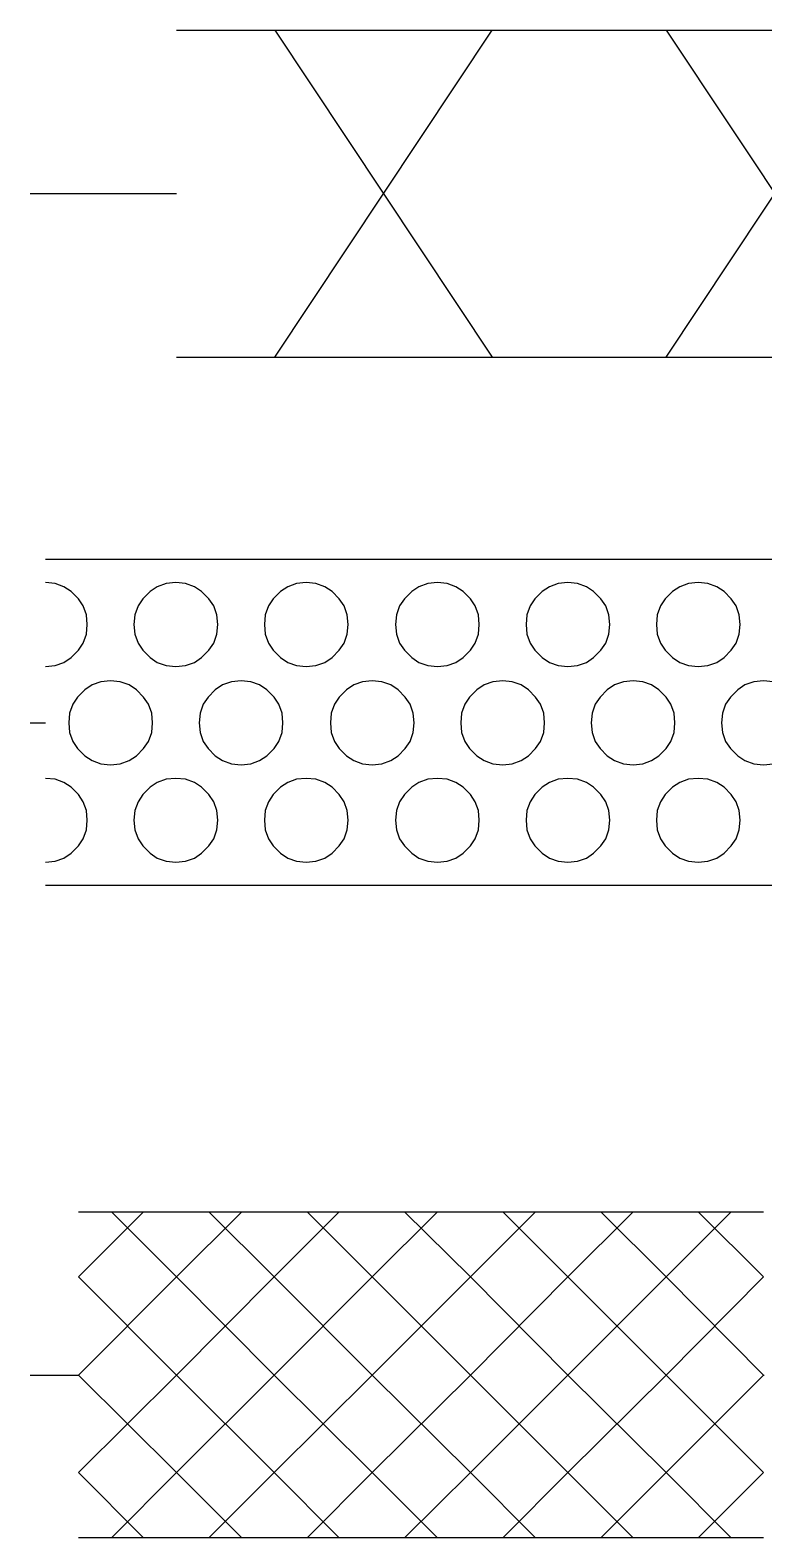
# Model space of a CAD drawing. Header units: inches. Extents: x 47316 to 59086, y 3141 to 11743.
# Drawn here: x 47369.64 to 47380.9, y 7496.88 to 7520 of the extents above; entities that cross this region are included whole.
import ezdxf

# ---------------------------------------------------------------- set-up
doc = ezdxf.new("R2010")
doc.units = ezdxf.units.IN
doc.header["$MEASUREMENT"] = 0

msp = doc.modelspace()

# ---------------------------------------------------------------- linework, layer by layer
at = {"color": 0, "lineweight": -3}
for p, q in [((47371.886, 7520.003), (47373.888, 7520.003)), ((47373.394, 7514.988), (47376.729, 7520.003)), ((47373.394, 7520.003), (47376.729, 7514.988)), ((47373.888, 7520.003), (47375.889, 7520.003)), ((47375.889, 7520.003), (47377.903, 7520.003)), ((47377.903, 7520.003), (47379.904, 7520.003)), ((47379.397, 7514.988), (47382.733, 7520.003)), ((47379.397, 7520.003), (47382.733, 7514.988)), ((47379.904, 7520.003), (47381.905, 7520.003)), ((47369.638, 7517.496), (47371.886, 7517.496)), ((47371.886, 7514.988), (47373.888, 7514.988)), ((47373.888, 7514.988), (47375.889, 7514.988)), ((47375.889, 7514.988), (47377.903, 7514.988)), ((47377.903, 7514.988), (47379.904, 7514.988)), ((47379.904, 7514.988), (47381.905, 7514.988)), ((47369.873, 7511.887), (47370.874, 7511.887)), ((47370.874, 7511.887), (47371.874, 7511.887)), ((47371.874, 7511.887), (47372.875, 7511.887)), ((47372.875, 7511.887), (47373.875, 7511.887)), ((47373.875, 7511.887), (47374.888, 7511.887)), ((47374.888, 7511.887), (47375.889, 7511.887)), ((47375.889, 7511.887), (47376.89, 7511.887)), ((47376.89, 7511.887), (47377.89, 7511.887)), ((47377.89, 7511.887), (47378.891, 7511.887)), ((47378.891, 7511.887), (47379.891, 7511.887)), ((47379.891, 7511.887), (47380.892, 7511.887)), ((47380.892, 7511.887), (47381.893, 7511.887)), ((47370.021, 7511.517), (47369.873, 7511.529)), ((47370.157, 7511.467), (47370.021, 7511.517)), ((47370.268, 7511.393), (47370.157, 7511.467)), ((47370.379, 7511.282), (47370.268, 7511.393)), ((47371.479, 7511.393), (47371.368, 7511.282)), ((47371.59, 7511.467), (47371.479, 7511.393)), ((47371.726, 7511.517), (47371.59, 7511.467)), ((47371.874, 7511.529), (47371.726, 7511.517)), ((47372.022, 7511.517), (47371.874, 7511.529)), ((47372.158, 7511.467), (47372.022, 7511.517)), ((47372.269, 7511.393), (47372.158, 7511.467)), ((47372.381, 7511.282), (47372.269, 7511.393)), ((47373.48, 7511.393), (47373.369, 7511.282)), ((47373.591, 7511.467), (47373.48, 7511.393)), ((47373.727, 7511.517), (47373.591, 7511.467)), ((47373.875, 7511.529), (47373.727, 7511.517)), ((47374.024, 7511.517), (47373.875, 7511.529)), ((47374.159, 7511.467), (47374.024, 7511.517)), ((47374.271, 7511.393), (47374.159, 7511.467)), ((47374.382, 7511.282), (47374.271, 7511.393)), ((47375.494, 7511.393), (47375.382, 7511.282)), ((47375.605, 7511.467), (47375.494, 7511.393)), ((47375.741, 7511.517), (47375.605, 7511.467)), ((47375.889, 7511.529), (47375.741, 7511.517)), ((47376.037, 7511.517), (47375.889, 7511.529)), ((47376.173, 7511.467), (47376.037, 7511.517)), ((47376.284, 7511.393), (47376.173, 7511.467)), ((47376.395, 7511.282), (47376.284, 7511.393)), ((47377.495, 7511.393), (47377.384, 7511.282)), ((47377.606, 7511.467), (47377.495, 7511.393)), ((47377.742, 7511.517), (47377.606, 7511.467)), ((47377.89, 7511.529), (47377.742, 7511.517)), ((47378.038, 7511.517), (47377.89, 7511.529)), ((47378.174, 7511.467), (47378.038, 7511.517)), ((47378.285, 7511.393), (47378.174, 7511.467)), ((47378.397, 7511.282), (47378.285, 7511.393)), ((47379.496, 7511.393), (47379.385, 7511.282)), ((47379.607, 7511.467), (47379.496, 7511.393)), ((47379.743, 7511.517), (47379.607, 7511.467)), ((47379.891, 7511.529), (47379.743, 7511.517)), ((47380.04, 7511.517), (47379.891, 7511.529)), ((47380.176, 7511.467), (47380.04, 7511.517)), ((47380.287, 7511.393), (47380.176, 7511.467)), ((47380.398, 7511.282), (47380.287, 7511.393)), ((47370.454, 7511.171), (47370.379, 7511.282)), ((47370.503, 7511.035), (47370.454, 7511.171)), ((47371.294, 7511.171), (47371.244, 7511.035)), ((47371.368, 7511.282), (47371.294, 7511.171)), ((47372.455, 7511.171), (47372.381, 7511.282)), ((47372.504, 7511.035), (47372.455, 7511.171)), ((47373.295, 7511.171), (47373.245, 7511.035)), ((47373.369, 7511.282), (47373.295, 7511.171)), ((47374.456, 7511.171), (47374.382, 7511.282)), ((47374.505, 7511.035), (47374.456, 7511.171)), ((47375.308, 7511.171), (47375.259, 7511.035)), ((47375.382, 7511.282), (47375.308, 7511.171)), ((47376.47, 7511.171), (47376.395, 7511.282)), ((47376.519, 7511.035), (47376.47, 7511.171)), ((47377.31, 7511.171), (47377.26, 7511.035)), ((47377.384, 7511.282), (47377.31, 7511.171)), ((47378.471, 7511.171), (47378.397, 7511.282)), ((47378.52, 7511.035), (47378.471, 7511.171)), ((47379.311, 7511.171), (47379.261, 7511.035)), ((47379.385, 7511.282), (47379.311, 7511.171)), ((47380.472, 7511.171), (47380.398, 7511.282)), ((47380.521, 7511.035), (47380.472, 7511.171)), ((47370.515, 7510.887), (47370.503, 7511.035)), ((47370.503, 7510.738), (47370.515, 7510.887)), ((47371.244, 7511.035), (47371.232, 7510.887)), ((47371.232, 7510.887), (47371.244, 7510.738)), ((47372.517, 7510.887), (47372.504, 7511.035)), ((47372.504, 7510.738), (47372.517, 7510.887)), ((47373.245, 7511.035), (47373.233, 7510.887)), ((47373.233, 7510.887), (47373.245, 7510.738)), ((47374.518, 7510.887), (47374.505, 7511.035)), ((47374.505, 7510.738), (47374.518, 7510.887)), ((47375.259, 7511.035), (47375.247, 7510.887)), ((47375.247, 7510.887), (47375.259, 7510.738)), ((47376.531, 7510.887), (47376.519, 7511.035)), ((47376.519, 7510.738), (47376.531, 7510.887)), ((47377.26, 7511.035), (47377.248, 7510.887)), ((47377.248, 7510.887), (47377.26, 7510.738)), ((47378.533, 7510.887), (47378.52, 7511.035)), ((47378.52, 7510.738), (47378.533, 7510.887)), ((47379.261, 7511.035), (47379.249, 7510.887)), ((47379.249, 7510.887), (47379.261, 7510.738)), ((47380.534, 7510.887), (47380.521, 7511.035)), ((47380.521, 7510.738), (47380.534, 7510.887)), ((47370.454, 7510.603), (47370.503, 7510.738)), ((47371.244, 7510.738), (47371.294, 7510.603)), ((47372.455, 7510.603), (47372.504, 7510.738)), ((47373.245, 7510.738), (47373.295, 7510.603)), ((47374.456, 7510.603), (47374.505, 7510.738)), ((47375.259, 7510.738), (47375.308, 7510.603)), ((47376.47, 7510.603), (47376.519, 7510.738)), ((47377.26, 7510.738), (47377.31, 7510.603)), ((47378.471, 7510.603), (47378.52, 7510.738)), ((47379.261, 7510.738), (47379.311, 7510.603)), ((47380.472, 7510.603), (47380.521, 7510.738)), ((47370.268, 7510.38), (47370.379, 7510.491)), ((47370.379, 7510.491), (47370.454, 7510.603)), ((47371.294, 7510.603), (47371.368, 7510.491)), ((47371.368, 7510.491), (47371.479, 7510.38)), ((47372.269, 7510.38), (47372.381, 7510.491)), ((47372.381, 7510.491), (47372.455, 7510.603)), ((47373.295, 7510.603), (47373.369, 7510.491)), ((47373.369, 7510.491), (47373.48, 7510.38)), ((47374.271, 7510.38), (47374.382, 7510.491)), ((47374.382, 7510.491), (47374.456, 7510.603)), ((47375.308, 7510.603), (47375.382, 7510.491)), ((47375.382, 7510.491), (47375.494, 7510.38)), ((47376.284, 7510.38), (47376.395, 7510.491)), ((47376.395, 7510.491), (47376.47, 7510.603)), ((47377.31, 7510.603), (47377.384, 7510.491)), ((47377.384, 7510.491), (47377.495, 7510.38)), ((47378.285, 7510.38), (47378.397, 7510.491)), ((47378.397, 7510.491), (47378.471, 7510.603)), ((47379.311, 7510.603), (47379.385, 7510.491)), ((47379.385, 7510.491), (47379.496, 7510.38)), ((47380.287, 7510.38), (47380.398, 7510.491)), ((47380.398, 7510.491), (47380.472, 7510.603)), ((47369.873, 7510.244), (47370.021, 7510.257)), ((47370.021, 7510.257), (47370.157, 7510.306)), ((47370.157, 7510.306), (47370.268, 7510.38)), ((47371.479, 7510.38), (47371.59, 7510.306)), ((47371.59, 7510.306), (47371.726, 7510.257)), ((47371.726, 7510.257), (47371.874, 7510.244)), ((47371.874, 7510.244), (47372.022, 7510.257)), ((47372.022, 7510.257), (47372.158, 7510.306)), ((47372.158, 7510.306), (47372.269, 7510.38)), ((47373.48, 7510.38), (47373.591, 7510.306)), ((47373.591, 7510.306), (47373.727, 7510.257)), ((47373.727, 7510.257), (47373.875, 7510.244)), ((47373.875, 7510.244), (47374.024, 7510.257)), ((47374.024, 7510.257), (47374.159, 7510.306)), ((47374.159, 7510.306), (47374.271, 7510.38)), ((47375.494, 7510.38), (47375.605, 7510.306)), ((47375.605, 7510.306), (47375.741, 7510.257)), ((47375.741, 7510.257), (47375.889, 7510.244)), ((47375.889, 7510.244), (47376.037, 7510.257)), ((47376.037, 7510.257), (47376.173, 7510.306)), ((47376.173, 7510.306), (47376.284, 7510.38)), ((47377.495, 7510.38), (47377.606, 7510.306)), ((47377.606, 7510.306), (47377.742, 7510.257)), ((47377.742, 7510.257), (47377.89, 7510.244)), ((47377.89, 7510.244), (47378.038, 7510.257)), ((47378.038, 7510.257), (47378.174, 7510.306)), ((47378.174, 7510.306), (47378.285, 7510.38)), ((47379.496, 7510.38), (47379.607, 7510.306)), ((47379.607, 7510.306), (47379.743, 7510.257)), ((47379.743, 7510.257), (47379.891, 7510.244)), ((47379.891, 7510.244), (47380.04, 7510.257)), ((47380.04, 7510.257), (47380.176, 7510.306)), ((47380.176, 7510.306), (47380.287, 7510.38)), ((47370.589, 7509.96), (47370.478, 7509.886)), ((47370.725, 7510.01), (47370.589, 7509.96)), ((47370.874, 7510.022), (47370.725, 7510.01)), ((47371.022, 7510.01), (47370.874, 7510.022)), ((47371.158, 7509.96), (47371.022, 7510.01)), ((47371.269, 7509.886), (47371.158, 7509.96)), ((47372.591, 7509.96), (47372.479, 7509.886)), ((47372.727, 7510.01), (47372.591, 7509.96)), ((47372.875, 7510.022), (47372.727, 7510.01)), ((47373.023, 7510.01), (47372.875, 7510.022)), ((47373.159, 7509.96), (47373.023, 7510.01)), ((47373.27, 7509.886), (47373.159, 7509.96)), ((47374.604, 7509.96), (47374.493, 7509.886)), ((47374.74, 7510.01), (47374.604, 7509.96)), ((47374.888, 7510.022), (47374.74, 7510.01)), ((47375.037, 7510.01), (47374.888, 7510.022)), ((47375.172, 7509.96), (47375.037, 7510.01)), ((47375.284, 7509.886), (47375.172, 7509.96)), ((47376.605, 7509.96), (47376.494, 7509.886)), ((47376.741, 7510.01), (47376.605, 7509.96)), ((47376.89, 7510.022), (47376.741, 7510.01)), ((47377.038, 7510.01), (47376.89, 7510.022)), ((47377.174, 7509.96), (47377.038, 7510.01)), ((47377.285, 7509.886), (47377.174, 7509.96)), ((47378.607, 7509.96), (47378.495, 7509.886)), ((47378.743, 7510.01), (47378.607, 7509.96)), ((47378.891, 7510.022), (47378.743, 7510.01)), ((47379.039, 7510.01), (47378.891, 7510.022)), ((47379.175, 7509.96), (47379.039, 7510.01)), ((47379.286, 7509.886), (47379.175, 7509.96)), ((47380.608, 7509.96), (47380.497, 7509.886)), ((47380.744, 7510.01), (47380.608, 7509.96)), ((47380.892, 7510.022), (47380.744, 7510.01)), ((47381.04, 7510.01), (47380.892, 7510.022)), ((47370.367, 7509.775), (47370.293, 7509.664)), ((47370.478, 7509.886), (47370.367, 7509.775)), ((47371.38, 7509.775), (47371.269, 7509.886)), ((47371.454, 7509.664), (47371.38, 7509.775)), ((47372.368, 7509.775), (47372.294, 7509.664)), ((47372.479, 7509.886), (47372.368, 7509.775)), ((47373.381, 7509.775), (47373.27, 7509.886)), ((47373.455, 7509.664), (47373.381, 7509.775)), ((47374.382, 7509.775), (47374.308, 7509.664)), ((47374.493, 7509.886), (47374.382, 7509.775)), ((47375.395, 7509.775), (47375.284, 7509.886)), ((47375.469, 7509.664), (47375.395, 7509.775)), ((47376.383, 7509.775), (47376.309, 7509.664)), ((47376.494, 7509.886), (47376.383, 7509.775)), ((47377.396, 7509.775), (47377.285, 7509.886)), ((47377.47, 7509.664), (47377.396, 7509.775)), ((47378.384, 7509.775), (47378.31, 7509.664)), ((47378.495, 7509.886), (47378.384, 7509.775)), ((47379.397, 7509.775), (47379.286, 7509.886)), ((47379.471, 7509.664), (47379.397, 7509.775)), ((47380.386, 7509.775), (47380.311, 7509.664)), ((47380.497, 7509.886), (47380.386, 7509.775)), ((47370.244, 7509.528), (47370.231, 7509.38)), ((47370.293, 7509.664), (47370.244, 7509.528)), ((47371.504, 7509.528), (47371.454, 7509.664)), ((47371.516, 7509.38), (47371.504, 7509.528)), ((47372.245, 7509.528), (47372.232, 7509.38)), ((47372.294, 7509.664), (47372.245, 7509.528)), ((47373.505, 7509.528), (47373.455, 7509.664)), ((47373.517, 7509.38), (47373.505, 7509.528)), ((47374.258, 7509.528), (47374.246, 7509.38)), ((47374.308, 7509.664), (47374.258, 7509.528)), ((47375.518, 7509.528), (47375.469, 7509.664)), ((47375.531, 7509.38), (47375.518, 7509.528)), ((47376.26, 7509.528), (47376.247, 7509.38)), ((47376.309, 7509.664), (47376.26, 7509.528)), ((47377.52, 7509.528), (47377.47, 7509.664)), ((47377.532, 7509.38), (47377.52, 7509.528)), ((47378.261, 7509.528), (47378.248, 7509.38)), ((47378.31, 7509.664), (47378.261, 7509.528)), ((47379.521, 7509.528), (47379.471, 7509.664)), ((47379.533, 7509.38), (47379.521, 7509.528)), ((47380.262, 7509.528), (47380.25, 7509.38)), ((47380.311, 7509.664), (47380.262, 7509.528)), ((47369.638, 7509.38), (47369.873, 7509.38)), ((47370.231, 7509.38), (47370.244, 7509.231)), ((47371.504, 7509.231), (47371.516, 7509.38)), ((47372.232, 7509.38), (47372.245, 7509.231)), ((47373.505, 7509.231), (47373.517, 7509.38)), ((47374.246, 7509.38), (47374.258, 7509.231)), ((47375.518, 7509.231), (47375.531, 7509.38)), ((47376.247, 7509.38), (47376.26, 7509.231)), ((47377.52, 7509.231), (47377.532, 7509.38)), ((47378.248, 7509.38), (47378.261, 7509.231)), ((47379.521, 7509.231), (47379.533, 7509.38)), ((47380.25, 7509.38), (47380.262, 7509.231)), ((47370.244, 7509.231), (47370.293, 7509.095)), ((47370.293, 7509.095), (47370.367, 7508.984)), ((47371.38, 7508.984), (47371.454, 7509.095)), ((47371.454, 7509.095), (47371.504, 7509.231)), ((47372.245, 7509.231), (47372.294, 7509.095)), ((47372.294, 7509.095), (47372.368, 7508.984)), ((47373.381, 7508.984), (47373.455, 7509.095)), ((47373.455, 7509.095), (47373.505, 7509.231)), ((47374.258, 7509.231), (47374.308, 7509.095)), ((47374.308, 7509.095), (47374.382, 7508.984)), ((47375.395, 7508.984), (47375.469, 7509.095)), ((47375.469, 7509.095), (47375.518, 7509.231)), ((47376.26, 7509.231), (47376.309, 7509.095)), ((47376.309, 7509.095), (47376.383, 7508.984)), ((47377.396, 7508.984), (47377.47, 7509.095)), ((47377.47, 7509.095), (47377.52, 7509.231)), ((47378.261, 7509.231), (47378.31, 7509.095)), ((47378.31, 7509.095), (47378.384, 7508.984)), ((47379.397, 7508.984), (47379.471, 7509.095)), ((47379.471, 7509.095), (47379.521, 7509.231)), ((47380.262, 7509.231), (47380.311, 7509.095)), ((47380.311, 7509.095), (47380.386, 7508.984)), ((47370.367, 7508.984), (47370.478, 7508.873)), ((47370.478, 7508.873), (47370.589, 7508.799)), ((47371.158, 7508.799), (47371.269, 7508.873)), ((47371.269, 7508.873), (47371.38, 7508.984)), ((47372.368, 7508.984), (47372.479, 7508.873)), ((47372.479, 7508.873), (47372.591, 7508.799)), ((47373.159, 7508.799), (47373.27, 7508.873)), ((47373.27, 7508.873), (47373.381, 7508.984)), ((47374.382, 7508.984), (47374.493, 7508.873)), ((47374.493, 7508.873), (47374.604, 7508.799)), ((47375.172, 7508.799), (47375.284, 7508.873)), ((47375.284, 7508.873), (47375.395, 7508.984)), ((47376.383, 7508.984), (47376.494, 7508.873)), ((47376.494, 7508.873), (47376.605, 7508.799)), ((47377.174, 7508.799), (47377.285, 7508.873)), ((47377.285, 7508.873), (47377.396, 7508.984)), ((47378.384, 7508.984), (47378.495, 7508.873)), ((47378.495, 7508.873), (47378.607, 7508.799)), ((47379.175, 7508.799), (47379.286, 7508.873)), ((47379.286, 7508.873), (47379.397, 7508.984)), ((47380.386, 7508.984), (47380.497, 7508.873)), ((47380.497, 7508.873), (47380.608, 7508.799)), ((47370.589, 7508.799), (47370.725, 7508.75)), ((47370.725, 7508.75), (47370.874, 7508.737)), ((47370.874, 7508.737), (47371.022, 7508.75)), ((47371.022, 7508.75), (47371.158, 7508.799)), ((47372.591, 7508.799), (47372.727, 7508.75)), ((47372.727, 7508.75), (47372.875, 7508.737)), ((47372.875, 7508.737), (47373.023, 7508.75)), ((47373.023, 7508.75), (47373.159, 7508.799)), ((47374.604, 7508.799), (47374.74, 7508.75)), ((47374.74, 7508.75), (47374.888, 7508.737)), ((47374.888, 7508.737), (47375.037, 7508.75)), ((47375.037, 7508.75), (47375.172, 7508.799)), ((47376.605, 7508.799), (47376.741, 7508.75)), ((47376.741, 7508.75), (47376.89, 7508.737)), ((47376.89, 7508.737), (47377.038, 7508.75)), ((47377.038, 7508.75), (47377.174, 7508.799)), ((47378.607, 7508.799), (47378.743, 7508.75)), ((47378.743, 7508.75), (47378.891, 7508.737)), ((47378.891, 7508.737), (47379.039, 7508.75)), ((47379.039, 7508.75), (47379.175, 7508.799)), ((47380.608, 7508.799), (47380.744, 7508.75)), ((47380.744, 7508.75), (47380.892, 7508.737)), ((47380.892, 7508.737), (47381.04, 7508.75)), ((47370.021, 7508.515), (47369.873, 7508.527)), ((47370.157, 7508.465), (47370.021, 7508.515)), ((47370.268, 7508.391), (47370.157, 7508.465)), ((47370.379, 7508.28), (47370.268, 7508.391)), ((47371.479, 7508.391), (47371.368, 7508.28)), ((47371.59, 7508.465), (47371.479, 7508.391)), ((47371.726, 7508.515), (47371.59, 7508.465)), ((47371.874, 7508.527), (47371.726, 7508.515)), ((47372.022, 7508.515), (47371.874, 7508.527)), ((47372.158, 7508.465), (47372.022, 7508.515)), ((47372.269, 7508.391), (47372.158, 7508.465)), ((47372.381, 7508.28), (47372.269, 7508.391)), ((47373.48, 7508.391), (47373.369, 7508.28)), ((47373.591, 7508.465), (47373.48, 7508.391)), ((47373.727, 7508.515), (47373.591, 7508.465)), ((47373.875, 7508.527), (47373.727, 7508.515)), ((47374.024, 7508.515), (47373.875, 7508.527)), ((47374.159, 7508.465), (47374.024, 7508.515)), ((47374.271, 7508.391), (47374.159, 7508.465)), ((47374.382, 7508.28), (47374.271, 7508.391)), ((47375.494, 7508.391), (47375.382, 7508.28)), ((47375.605, 7508.465), (47375.494, 7508.391)), ((47375.741, 7508.515), (47375.605, 7508.465)), ((47375.889, 7508.527), (47375.741, 7508.515)), ((47376.037, 7508.515), (47375.889, 7508.527)), ((47376.173, 7508.465), (47376.037, 7508.515)), ((47376.284, 7508.391), (47376.173, 7508.465)), ((47376.395, 7508.28), (47376.284, 7508.391)), ((47377.495, 7508.391), (47377.384, 7508.28)), ((47377.606, 7508.465), (47377.495, 7508.391)), ((47377.742, 7508.515), (47377.606, 7508.465)), ((47377.89, 7508.527), (47377.742, 7508.515)), ((47378.038, 7508.515), (47377.89, 7508.527)), ((47378.174, 7508.465), (47378.038, 7508.515)), ((47378.285, 7508.391), (47378.174, 7508.465)), ((47378.397, 7508.28), (47378.285, 7508.391)), ((47379.496, 7508.391), (47379.385, 7508.28)), ((47379.607, 7508.465), (47379.496, 7508.391)), ((47379.743, 7508.515), (47379.607, 7508.465)), ((47379.891, 7508.527), (47379.743, 7508.515)), ((47380.04, 7508.515), (47379.891, 7508.527)), ((47380.176, 7508.465), (47380.04, 7508.515)), ((47380.287, 7508.391), (47380.176, 7508.465)), ((47380.398, 7508.28), (47380.287, 7508.391)), ((47370.454, 7508.169), (47370.379, 7508.28)), ((47370.503, 7508.033), (47370.454, 7508.169)), ((47371.294, 7508.169), (47371.244, 7508.033)), ((47371.368, 7508.28), (47371.294, 7508.169)), ((47372.455, 7508.169), (47372.381, 7508.28)), ((47372.504, 7508.033), (47372.455, 7508.169)), ((47373.295, 7508.169), (47373.245, 7508.033)), ((47373.369, 7508.28), (47373.295, 7508.169)), ((47374.456, 7508.169), (47374.382, 7508.28)), ((47374.505, 7508.033), (47374.456, 7508.169)), ((47375.308, 7508.169), (47375.259, 7508.033)), ((47375.382, 7508.28), (47375.308, 7508.169)), ((47376.47, 7508.169), (47376.395, 7508.28)), ((47376.519, 7508.033), (47376.47, 7508.169)), ((47377.31, 7508.169), (47377.26, 7508.033)), ((47377.384, 7508.28), (47377.31, 7508.169)), ((47378.471, 7508.169), (47378.397, 7508.28)), ((47378.52, 7508.033), (47378.471, 7508.169)), ((47379.311, 7508.169), (47379.261, 7508.033)), ((47379.385, 7508.28), (47379.311, 7508.169)), ((47380.472, 7508.169), (47380.398, 7508.28)), ((47380.521, 7508.033), (47380.472, 7508.169)), ((47370.515, 7507.885), (47370.503, 7508.033)), ((47370.503, 7507.737), (47370.515, 7507.885)), ((47371.244, 7508.033), (47371.232, 7507.885)), ((47371.232, 7507.885), (47371.244, 7507.737)), ((47372.517, 7507.885), (47372.504, 7508.033)), ((47372.504, 7507.737), (47372.517, 7507.885)), ((47373.245, 7508.033), (47373.233, 7507.885)), ((47373.233, 7507.885), (47373.245, 7507.737)), ((47374.518, 7507.885), (47374.505, 7508.033)), ((47374.505, 7507.737), (47374.518, 7507.885)), ((47375.259, 7508.033), (47375.247, 7507.885)), ((47375.247, 7507.885), (47375.259, 7507.737)), ((47376.531, 7507.885), (47376.519, 7508.033)), ((47376.519, 7507.737), (47376.531, 7507.885)), ((47377.26, 7508.033), (47377.248, 7507.885)), ((47377.248, 7507.885), (47377.26, 7507.737)), ((47378.533, 7507.885), (47378.52, 7508.033)), ((47378.52, 7507.737), (47378.533, 7507.885)), ((47379.261, 7508.033), (47379.249, 7507.885)), ((47379.249, 7507.885), (47379.261, 7507.737)), ((47380.534, 7507.885), (47380.521, 7508.033)), ((47380.521, 7507.737), (47380.534, 7507.885)), ((47370.454, 7507.601), (47370.503, 7507.737)), ((47371.244, 7507.737), (47371.294, 7507.601)), ((47372.455, 7507.601), (47372.504, 7507.737)), ((47373.245, 7507.737), (47373.295, 7507.601)), ((47374.456, 7507.601), (47374.505, 7507.737)), ((47375.259, 7507.737), (47375.308, 7507.601)), ((47376.47, 7507.601), (47376.519, 7507.737)), ((47377.26, 7507.737), (47377.31, 7507.601)), ((47378.471, 7507.601), (47378.52, 7507.737)), ((47379.261, 7507.737), (47379.311, 7507.601)), ((47380.472, 7507.601), (47380.521, 7507.737)), ((47370.268, 7507.378), (47370.379, 7507.49)), ((47370.379, 7507.49), (47370.454, 7507.601)), ((47371.294, 7507.601), (47371.368, 7507.49)), ((47371.368, 7507.49), (47371.479, 7507.378)), ((47372.269, 7507.378), (47372.381, 7507.49)), ((47372.381, 7507.49), (47372.455, 7507.601)), ((47373.295, 7507.601), (47373.369, 7507.49)), ((47373.369, 7507.49), (47373.48, 7507.378)), ((47374.271, 7507.378), (47374.382, 7507.49)), ((47374.382, 7507.49), (47374.456, 7507.601)), ((47375.308, 7507.601), (47375.382, 7507.49)), ((47375.382, 7507.49), (47375.494, 7507.378)), ((47376.284, 7507.378), (47376.395, 7507.49)), ((47376.395, 7507.49), (47376.47, 7507.601)), ((47377.31, 7507.601), (47377.384, 7507.49)), ((47377.384, 7507.49), (47377.495, 7507.378)), ((47378.285, 7507.378), (47378.397, 7507.49)), ((47378.397, 7507.49), (47378.471, 7507.601)), ((47379.311, 7507.601), (47379.385, 7507.49)), ((47379.385, 7507.49), (47379.496, 7507.378)), ((47380.287, 7507.378), (47380.398, 7507.49)), ((47380.398, 7507.49), (47380.472, 7507.601)), ((47369.873, 7507.242), (47370.021, 7507.255)), ((47370.021, 7507.255), (47370.157, 7507.304)), ((47370.157, 7507.304), (47370.268, 7507.378)), ((47371.479, 7507.378), (47371.59, 7507.304)), ((47371.59, 7507.304), (47371.726, 7507.255)), ((47371.726, 7507.255), (47371.874, 7507.242)), ((47371.874, 7507.242), (47372.022, 7507.255)), ((47372.022, 7507.255), (47372.158, 7507.304)), ((47372.158, 7507.304), (47372.269, 7507.378)), ((47373.48, 7507.378), (47373.591, 7507.304)), ((47373.591, 7507.304), (47373.727, 7507.255)), ((47373.727, 7507.255), (47373.875, 7507.242)), ((47373.875, 7507.242), (47374.024, 7507.255)), ((47374.024, 7507.255), (47374.159, 7507.304)), ((47374.159, 7507.304), (47374.271, 7507.378)), ((47375.494, 7507.378), (47375.605, 7507.304)), ((47375.605, 7507.304), (47375.741, 7507.255)), ((47375.741, 7507.255), (47375.889, 7507.242)), ((47375.889, 7507.242), (47376.037, 7507.255)), ((47376.037, 7507.255), (47376.173, 7507.304)), ((47376.173, 7507.304), (47376.284, 7507.378)), ((47377.495, 7507.378), (47377.606, 7507.304)), ((47377.606, 7507.304), (47377.742, 7507.255)), ((47377.742, 7507.255), (47377.89, 7507.242)), ((47377.89, 7507.242), (47378.038, 7507.255)), ((47378.038, 7507.255), (47378.174, 7507.304)), ((47378.174, 7507.304), (47378.285, 7507.378)), ((47379.496, 7507.378), (47379.607, 7507.304)), ((47379.607, 7507.304), (47379.743, 7507.255)), ((47379.743, 7507.255), (47379.891, 7507.242)), ((47379.891, 7507.242), (47380.04, 7507.255)), ((47380.04, 7507.255), (47380.176, 7507.304)), ((47380.176, 7507.304), (47380.287, 7507.378)), ((47370.874, 7506.884), (47369.873, 7506.884)), ((47371.874, 7506.884), (47370.874, 7506.884)), ((47372.875, 7506.884), (47371.874, 7506.884)), ((47373.875, 7506.884), (47372.875, 7506.884)), ((47374.888, 7506.884), (47373.875, 7506.884)), ((47375.889, 7506.884), (47374.888, 7506.884)), ((47376.89, 7506.884), (47375.889, 7506.884)), ((47377.89, 7506.884), (47376.89, 7506.884)), ((47378.891, 7506.884), (47377.89, 7506.884)), ((47379.891, 7506.884), (47378.891, 7506.884)), ((47380.892, 7506.884), (47379.891, 7506.884)), ((47381.893, 7506.884), (47380.892, 7506.884)), ((47370.379, 7501.881), (47371.886, 7501.881)), ((47371.38, 7501.881), (47370.379, 7500.881)), ((47371.886, 7500.881), (47370.886, 7501.881)), ((47371.886, 7501.881), (47373.381, 7501.881)), ((47372.887, 7501.881), (47371.886, 7500.881)), ((47373.381, 7500.881), (47372.381, 7501.881)), ((47373.381, 7501.881), (47374.888, 7501.881)), ((47374.382, 7501.881), (47373.381, 7500.881)), ((47374.888, 7500.881), (47373.888, 7501.881)), ((47374.888, 7501.881), (47376.395, 7501.881)), ((47375.889, 7501.881), (47374.888, 7500.881)), ((47376.395, 7500.881), (47375.382, 7501.881)), ((47376.395, 7501.881), (47377.89, 7501.881)), ((47377.396, 7501.881), (47376.395, 7500.881)), ((47377.89, 7500.881), (47376.89, 7501.881)), ((47377.89, 7501.881), (47379.397, 7501.881)), ((47378.891, 7501.881), (47377.89, 7500.881)), ((47379.397, 7500.881), (47378.397, 7501.881)), ((47379.397, 7501.881), (47380.892, 7501.881)), ((47380.398, 7501.881), (47379.397, 7500.881)), ((47380.892, 7500.881), (47379.891, 7501.881)), ((47370.379, 7499.373), (47371.886, 7500.881)), ((47370.379, 7500.881), (47371.886, 7499.373)), ((47371.886, 7499.373), (47373.381, 7500.881)), ((47371.886, 7500.881), (47373.381, 7499.373)), ((47373.381, 7499.373), (47374.888, 7500.881)), ((47373.381, 7500.881), (47374.888, 7499.373)), ((47374.888, 7499.373), (47376.395, 7500.881)), ((47374.888, 7500.881), (47376.395, 7499.373)), ((47376.395, 7499.373), (47377.89, 7500.881)), ((47376.395, 7500.881), (47377.89, 7499.373)), ((47377.89, 7499.373), (47379.397, 7500.881)), ((47377.89, 7500.881), (47379.397, 7499.373)), ((47379.397, 7499.373), (47380.892, 7500.881)), ((47379.397, 7500.881), (47380.892, 7499.373)), ((47369.638, 7499.373), (47370.379, 7499.373)), ((47371.886, 7497.879), (47370.379, 7499.373)), ((47371.886, 7499.373), (47370.379, 7497.879)), ((47373.381, 7497.879), (47371.886, 7499.373)), ((47373.381, 7499.373), (47371.886, 7497.879)), ((47374.888, 7497.879), (47373.381, 7499.373)), ((47374.888, 7499.373), (47373.381, 7497.879)), ((47376.395, 7497.879), (47374.888, 7499.373)), ((47376.395, 7499.373), (47374.888, 7497.879)), ((47377.89, 7497.879), (47376.395, 7499.373)), ((47377.89, 7499.373), (47376.395, 7497.879)), ((47379.397, 7497.879), (47377.89, 7499.373)), ((47379.397, 7499.373), (47377.89, 7497.879)), ((47380.892, 7497.879), (47379.397, 7499.373)), ((47380.892, 7499.373), (47379.397, 7497.879)), ((47380.892, 7499.373), (47380.904, 7499.373)), ((47370.379, 7497.879), (47371.38, 7496.878)), ((47370.886, 7496.878), (47371.886, 7497.879)), ((47371.886, 7497.879), (47372.887, 7496.878)), ((47372.381, 7496.878), (47373.381, 7497.879)), ((47373.381, 7497.879), (47374.382, 7496.878)), ((47373.888, 7496.878), (47374.888, 7497.879)), ((47374.888, 7497.879), (47375.889, 7496.878)), ((47375.382, 7496.878), (47376.395, 7497.879)), ((47376.395, 7497.879), (47377.396, 7496.878)), ((47376.89, 7496.878), (47377.89, 7497.879)), ((47377.89, 7497.879), (47378.891, 7496.878)), ((47378.397, 7496.878), (47379.397, 7497.879)), ((47379.397, 7497.879), (47380.398, 7496.878)), ((47379.891, 7496.878), (47380.892, 7497.879)), ((47371.886, 7496.878), (47370.379, 7496.878)), ((47373.381, 7496.878), (47371.886, 7496.878)), ((47374.888, 7496.878), (47373.381, 7496.878)), ((47376.395, 7496.878), (47374.888, 7496.878)), ((47377.89, 7496.878), (47376.395, 7496.878)), ((47379.397, 7496.878), (47377.89, 7496.878)), ((47380.892, 7496.878), (47379.397, 7496.878))]:
    msp.add_line(p, q, dxfattribs=at)

doc.saveas('drawing.dxf')
